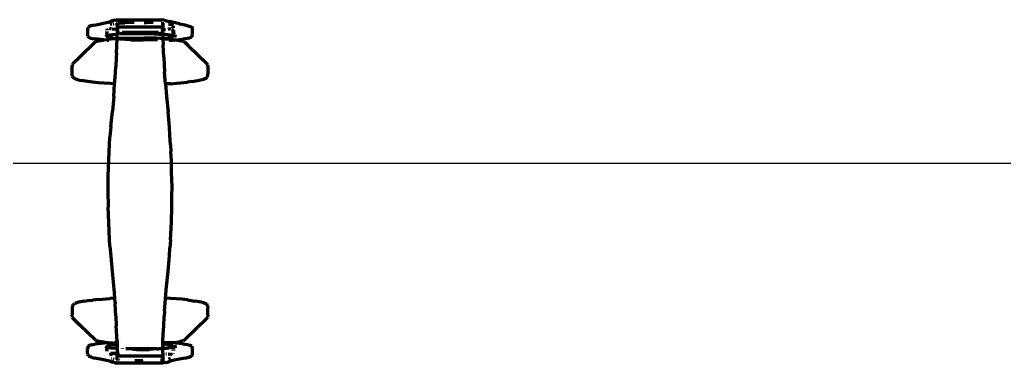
# Model space of a CAD drawing. Header units: millimetres. Extents: x 4307 to 31003, y 2809 to 20009.
# Drawn here: x 17959 to 18476, y 9055 to 9236 of the extents above; entities that cross this region are included whole.
import ezdxf

# ---------------------------------------------------------------- set-up
doc = ezdxf.new("R2010")
doc.units = ezdxf.units.MM
doc.layers.add('ProfileEdges', color=7, linetype='Continuous')

msp = doc.modelspace()

# ---------------------------------------------------------------- linework, layer by layer
msp.add_line((17159.58, 9160.31), (19682.84, 9160.31))
at = {"layer": 'ProfileEdges', "lineweight": 211}
for p, q in [((17995.95, 9232.46), (17994.73, 9231.91)), ((17998.02, 9232.89), (17995.95, 9232.46)), ((17998.02, 9232.89), (18004.19, 9234.23)), ((18004.19, 9234.23), (18006.3, 9234.8)), ((18006.18, 9233.35), (18006.01, 9233.29)), ((18006.18, 9233.35), (18007.02, 9233.49)), ((18007.29, 9235.08), (18006.3, 9234.8)), ((18008.87, 9235.5), (18007.29, 9235.08)), ((18007.8, 9233.61), (18008.32, 9233.7)), ((18008.87, 9235.5), (18009.44, 9235.61)), ((18009.44, 9235.61), (18010.46, 9235.74)), ((18009.88, 9233.86), (18009.51, 9233.83)), ((18009.88, 9233.86), (18009.87, 9230.99)), ((18009.88, 9233.86), (18009.88, 9233.94)), ((18010.02, 9233.88), (18009.88, 9233.86)), ((18010.01, 9231.14), (18009.88, 9233.86)), ((18011.29, 9233.99), (18010.41, 9233.91)), ((18010.46, 9235.74), (18033.34, 9235.74)), ((18011.29, 9233.99), (18013.84, 9234.17)), ((18018.59, 9234.33), (18013.84, 9234.17)), ((18018.81, 9234.34), (18018.59, 9234.33)), ((18024.07, 9234.34), (18025.26, 9234.32)), ((18028.42, 9234.24), (18025.26, 9234.32)), ((18028.79, 9234.22), (18028.42, 9234.24)), ((18032.98, 9233.91), (18033.5, 9233.86)), ((18034.74, 9235.55), (18033.34, 9235.74)), ((18033.77, 9233.83), (18033.93, 9233.82)), ((18033.93, 9233.82), (18033.89, 9231.42)), ((18033.93, 9233.94), (18033.93, 9233.82)), ((18033.93, 9233.82), (18034.44, 9233.77)), ((18034.74, 9235.55), (18036.52, 9235.05)), ((18036.52, 9235.05), (18037.18, 9234.87)), ((18036.86, 9233.46), (18037.75, 9233.32)), ((18039.59, 9234.23), (18037.18, 9234.87)), ((18038.61, 9233.04), (18037.99, 9233.25)), ((18039.24, 9232.6), (18038.61, 9233.04)), ((18039.24, 9232.6), (18039.36, 9231.5)), ((18042.73, 9233.54), (18039.59, 9234.23)), ((18042.73, 9233.54), (18045.51, 9233.02)), ((18045.51, 9233.02), (18048.77, 9232.05)), ((17994.44, 9230.75), (17994.31, 9230.52)), ((17994.31, 9230.52), (17994.31, 9228.04)), ((17994.4, 9227.12), (17994.31, 9228.04)), ((17994.44, 9230.75), (17994.53, 9231.11)), ((17994.53, 9231.11), (17994.62, 9231.34)), ((17994.73, 9231.91), (17994.62, 9231.34)), ((18004.28, 9227.19), (18003.74, 9226.92)), ((18004.6, 9227.23), (18004.27, 9227.11)), ((18004.27, 9227.11), (18004.28, 9227.19)), ((18004.31, 9227.2), (18004.28, 9227.19)), ((18004.34, 9227.33), (18004.31, 9227.2)), ((18004.34, 9227.78), (18004.34, 9227.33)), ((18004.37, 9230.56), (18004.35, 9230.68)), ((18004.36, 9229.59), (18004.35, 9228.22)), ((18004.37, 9230.56), (18004.37, 9230.29)), ((18004.45, 9230.7), (18004.45, 9230.27)), ((18004.45, 9229.61), (18004.45, 9228.22)), ((18004.6, 9227.23), (18004.49, 9227.78)), ((18005.25, 9227.47), (18004.6, 9227.23)), ((18004.7, 9226.71), (18004.6, 9227.23)), ((18006.87, 9227.77), (18005.25, 9227.47)), ((18006.92, 9230.85), (18005.81, 9231.07)), ((18006.87, 9227.77), (18007.63, 9227.88)), ((18009.12, 9230.62), (18007.16, 9230.82)), ((18007.63, 9227.88), (18009.87, 9228.09)), ((18009.89, 9230.55), (18009.12, 9230.62)), ((18009.55, 9231), (18009.89, 9230.77)), ((18009.89, 9230.71), (18009.55, 9231)), ((18009.84, 9225.86), (18009.9, 9228)), ((18009.89, 9230.97), (18009.87, 9230.99)), ((18009.89, 9230.55), (18009.87, 9228.09)), ((18009.87, 9228.09), (18009.9, 9228)), ((18009.87, 9228.09), (18009.9, 9228.09)), ((18009.89, 9230.94), (18009.89, 9230.97)), ((18009.94, 9230.9), (18009.89, 9230.94)), ((18009.92, 9230.83), (18009.89, 9230.77)), ((18009.89, 9230.77), (18009.89, 9230.71)), ((18009.89, 9230.77), (18009.95, 9230.73)), ((18009.89, 9230.71), (18009.89, 9230.55)), ((18009.97, 9230.69), (18009.89, 9230.71)), ((18010.04, 9230.54), (18009.89, 9230.55)), ((18009.9, 9228.09), (18010.21, 9228.12)), ((18009.9, 9228), (18010.09, 9227.9)), ((18010.1, 9227.92), (18009.9, 9228)), ((18009.9, 9228), (18010.03, 9227.79)), ((18009.94, 9230.9), (18009.92, 9230.83)), ((18009.92, 9230.83), (18009.95, 9230.73)), ((18010.01, 9231.14), (18009.94, 9230.9)), ((18010.02, 9230.78), (18009.94, 9230.9)), ((18009.95, 9230.73), (18009.97, 9230.69)), ((18010.03, 9230.68), (18009.97, 9230.69)), ((18009.97, 9230.69), (18010.03, 9230.64)), ((18010.2, 9231.82), (18010.01, 9231.14)), ((18010.02, 9230.78), (18010.01, 9231.14)), ((18010.09, 9230.68), (18010.02, 9230.78)), ((18010.03, 9230.68), (18010.02, 9230.78)), ((18010.03, 9230.68), (18010.09, 9230.64)), ((18010.03, 9230.64), (18010.03, 9230.68)), ((18010.04, 9230.54), (18010.03, 9230.64)), ((18010.04, 9230.45), (18010.04, 9230.54)), ((18010.08, 9230.54), (18010.04, 9230.54)), ((18010.09, 9230.6), (18010.09, 9230.64)), ((18011.14, 9231.96), (18010.2, 9231.82)), ((18010.27, 9229.88), (18010.27, 9228.22)), ((18012.29, 9228.25), (18010.84, 9228.16)), ((18011.14, 9231.96), (18032.67, 9231.96)), ((18012.22, 9228.01), (18012.29, 9228.25)), ((18012.29, 9228.25), (18012.55, 9229.2)), ((18013.29, 9228.32), (18012.29, 9228.25)), ((18012.55, 9229.2), (18031.54, 9229.2)), ((18013.29, 9228.32), (18018.27, 9228.44)), ((18018.27, 9228.44), (18021.79, 9228.47)), ((18021.79, 9228.47), (18026.91, 9228.42)), ((18026.91, 9228.42), (18031.81, 9228.22)), ((18031.81, 9228.22), (18031.54, 9229.2)), ((18031.81, 9228.22), (18033.05, 9228.17)), ((18031.87, 9228.01), (18031.81, 9228.22)), ((18032.67, 9231.96), (18033.67, 9231.78)), ((18033.45, 9228.99), (18033.44, 9229.45)), ((18033.74, 9228.12), (18033.58, 9228.14)), ((18033.6, 9227.43), (18033.74, 9228.12)), ((18033.69, 9230.52), (18033.61, 9230.51)), ((18033.61, 9230.37), (18033.69, 9230.52)), ((18033.79, 9230.7), (18033.62, 9230.66)), ((18033.74, 9230.61), (18033.62, 9230.6)), ((18033.89, 9231.42), (18033.66, 9231.52)), ((18033.66, 9231.47), (18033.89, 9231.42)), ((18033.89, 9231.42), (18033.67, 9231.78)), ((18033.69, 9230.52), (18033.74, 9230.61)), ((18033.9, 9230.53), (18033.69, 9230.52)), ((18033.8, 9230.62), (18033.74, 9230.61)), ((18033.74, 9228.12), (18033.91, 9228.77)), ((18033.92, 9228.1), (18033.74, 9228.12)), ((18033.83, 9230.72), (18033.79, 9230.7)), ((18033.8, 9230.62), (18033.79, 9230.7)), ((18033.9, 9230.92), (18033.83, 9230.72)), ((18033.89, 9231.42), (18033.94, 9230.99)), ((18033.93, 9230.96), (18033.9, 9230.92)), ((18033.9, 9230.92), (18033.9, 9230.75)), ((18033.9, 9230.53), (18033.9, 9230.75)), ((18034.59, 9230.58), (18033.9, 9230.53)), ((18033.93, 9229.1), (18033.9, 9230.53)), ((18033.91, 9228.99), (18033.93, 9229.1)), ((18033.91, 9228.77), (18033.91, 9228.99)), ((18033.91, 9228.77), (18033.92, 9228.1)), ((18033.92, 9228.1), (18033.92, 9227.95)), ((18037.72, 9227.62), (18033.92, 9228.1)), ((18033.92, 9227.95), (18033.96, 9225.98)), ((18033.94, 9230.99), (18033.93, 9230.96)), ((18034.59, 9230.58), (18035.28, 9230.66)), ((18036.78, 9230.84), (18037.23, 9230.89)), ((18037.23, 9230.89), (18038.03, 9231.05)), ((18037.72, 9227.62), (18039.14, 9227.32)), ((18038.82, 9231.2), (18038.95, 9231.22)), ((18039.19, 9227.36), (18038.88, 9227.43)), ((18039.14, 9227.32), (18038.88, 9227.43)), ((18039.36, 9231.41), (18038.95, 9231.22)), ((18039.1, 9226.81), (18039.18, 9227.31)), ((18039.11, 9230.23), (18039.21, 9230.51)), ((18039.23, 9230.48), (18039.11, 9230.23)), ((18039.14, 9227.32), (18039.18, 9227.31)), ((18039.18, 9227.31), (18039.19, 9227.36)), ((18039.45, 9227.18), (18039.18, 9227.31)), ((18039.18, 9227.31), (18039.68, 9227.2)), ((18039.19, 9227.36), (18039.24, 9227.64)), ((18039.68, 9227.2), (18039.19, 9227.36)), ((18039.28, 9228.06), (18039.31, 9229.46)), ((18039.32, 9229.65), (18039.34, 9230.35)), ((18039.38, 9231.44), (18039.36, 9231.5)), ((18039.36, 9231.41), (18039.38, 9231.44)), ((18039.45, 9227.18), (18039.7, 9226.92)), ((18039.47, 9230.17), (18039.51, 9229.59)), ((18039.52, 9229.45), (18039.62, 9228.07)), ((18039.65, 9227.61), (18039.68, 9227.2)), ((18039.68, 9227.2), (18039.7, 9226.92)), ((18041.15, 9226.89), (18039.68, 9227.2)), ((18048.77, 9232.05), (18049.28, 9231.67)), ((18049.21, 9226.88), (18049.51, 9228.04)), ((18049.28, 9231.67), (18049.41, 9231.44)), ((18049.51, 9230.52), (18049.41, 9231.44)), ((18049.51, 9228.04), (18049.51, 9230.52)), ((17998.33, 9223.91), (17990.29, 9216.11)), ((17994.4, 9227.12), (17994.87, 9226.57)), ((17995.91, 9226.12), (17994.87, 9226.57)), ((17995.91, 9226.12), (17997.95, 9225.7)), ((17999.88, 9225.44), (17997.95, 9225.7)), ((17998.33, 9223.91), (17998.7, 9224.13)), ((17999.26, 9224.34), (17998.7, 9224.13)), ((18000.37, 9224.68), (17999.26, 9224.34)), ((18002.7, 9225.15), (17999.88, 9225.44)), ((18000.37, 9224.68), (18002.33, 9225.07)), ((18002.33, 9225.07), (18002.7, 9225.15)), ((18002.7, 9225.15), (18002.86, 9225.14)), ((18002.86, 9225.14), (18005.02, 9225.42)), ((18002.86, 9225.14), (18003.1, 9225.12)), ((18004.27, 9227.11), (18003.74, 9226.92)), ((18004.07, 9226.66), (18004.27, 9227.11)), ((18004.6, 9225.01), (18005.46, 9224.95)), ((18006.18, 9226.15), (18004.7, 9226.71)), ((18008.64, 9225.7), (18005.02, 9225.42)), ((18008.97, 9225.74), (18006.18, 9226.15)), ((18008.97, 9225.74), (18008.64, 9225.7)), ((18009.44, 9225.71), (18008.97, 9225.74)), ((18009.83, 9225.76), (18009.44, 9225.71)), ((18009.5, 9218.21), (18009.83, 9225.76)), ((18009.83, 9225.76), (18009.84, 9225.86)), ((18009.95, 9225.77), (18009.83, 9225.76)), ((18011.82, 9225.52), (18010.4, 9225.63)), ((18011.86, 9225.87), (18010.48, 9225.79)), ((18011.82, 9225.52), (18011.77, 9224.85)), ((18011.77, 9224.8), (18011.77, 9224.85)), ((18011.86, 9225.87), (18011.82, 9225.52)), ((18014.02, 9225.35), (18011.82, 9225.52)), ((18011.91, 9226.5), (18011.86, 9225.87)), ((18014.74, 9226.02), (18011.86, 9225.87)), ((18016.96, 9225.21), (18014.02, 9225.35)), ((18014.74, 9226.02), (18024.06, 9226.12)), ((18016.96, 9225.21), (18023.55, 9225.16)), ((18023.55, 9225.16), (18031, 9225.42)), ((18030.62, 9225.96), (18024.06, 9226.12)), ((18032.23, 9225.85), (18030.62, 9225.96)), ((18032.23, 9225.85), (18032.17, 9226.5)), ((18033.97, 9225.79), (18032.23, 9225.85)), ((18033.97, 9225.69), (18033.6, 9225.65)), ((18033.96, 9225.98), (18033.94, 9225.85)), ((18033.94, 9225.85), (18033.97, 9225.79)), ((18034.54, 9225.76), (18033.97, 9225.79)), ((18033.97, 9225.79), (18033.97, 9225.69)), ((18034.54, 9225.76), (18033.97, 9225.69)), ((18033.97, 9225.69), (18034.1, 9222.46)), ((18034.39, 9216.03), (18034.1, 9222.46)), ((18034.54, 9225.76), (18034.66, 9225.75)), ((18035.27, 9225.81), (18034.66, 9225.75)), ((18034.66, 9225.75), (18039.34, 9225.29)), ((18035.82, 9225.87), (18035.27, 9225.81)), ((18037.84, 9226.2), (18035.82, 9225.87)), ((18037.15, 9224.87), (18039.16, 9225)), ((18038.77, 9226.49), (18037.84, 9226.2)), ((18038.77, 9226.49), (18039.1, 9226.81)), ((18039.34, 9225.29), (18040.71, 9225.09)), ((18039.76, 9225.03), (18040.13, 9225.06)), ((18040.71, 9225.09), (18041, 9225.11)), ((18040.71, 9225.09), (18043.32, 9224.7)), ((18041, 9225.11), (18044.49, 9225.5)), ((18044.74, 9224.28), (18043.32, 9224.7)), ((18046.85, 9225.86), (18044.49, 9225.5)), ((18044.74, 9224.28), (18045.65, 9223.7)), ((18047.43, 9222.07), (18045.65, 9223.7)), ((18047.74, 9226.07), (18046.85, 9225.86)), ((18047.43, 9222.07), (18057.21, 9212.47)), ((18048.69, 9226.42), (18047.74, 9226.07)), ((18048.94, 9226.57), (18048.69, 9226.42)), ((18048.94, 9226.57), (18049.21, 9226.88)), ((18009.5, 9218.21), (18009.42, 9216.03)), ((17986.25, 9210.7), (17986.45, 9212.14)), ((17986.6, 9212.47), (17986.45, 9212.14)), ((17990.29, 9216.11), (17986.6, 9212.47)), ((18009.42, 9216.03), (18009.16, 9210.91)), ((18034.39, 9216.03), (18034.82, 9208.15)), ((18057.36, 9212.14), (18057.21, 9212.47)), ((18057.36, 9212.14), (18057.56, 9210.7)), ((17986.25, 9207.03), (17986.25, 9210.7)), ((17986.34, 9205.93), (17986.25, 9207.03)), ((18008.85, 9205.38), (18009.16, 9210.91)), ((18035.28, 9202.05), (18034.82, 9208.15)), ((18057.34, 9205.6), (18057.56, 9207.03)), ((18057.56, 9210.7), (18057.56, 9207.03)), ((17986.34, 9205.93), (17986.64, 9205.45)), ((17986.64, 9205.45), (17986.83, 9205.26)), ((17986.83, 9205.26), (17987.63, 9204.79)), ((17987.63, 9204.79), (17988.39, 9204.52)), ((17988.39, 9204.52), (17990.82, 9203.87)), ((17994.49, 9203.25), (17990.82, 9203.87)), ((17996.9, 9202.95), (17994.49, 9203.25)), ((18000.01, 9202.63), (17996.9, 9202.95)), ((18002.79, 9202.4), (18000.01, 9202.63)), ((18006.24, 9202.13), (18002.79, 9202.4)), ((18008.55, 9202.04), (18006.24, 9202.13)), ((18008.26, 9198.78), (18008.55, 9202.04)), ((18008.55, 9202.04), (18008.85, 9205.38)), ((18037.9, 9202.11), (18035.28, 9202.01)), ((18035.28, 9202.05), (18035.28, 9202.01)), ((18035.28, 9202.01), (18035.84, 9195.32)), ((18037.9, 9202.11), (18041.19, 9202.33)), ((18041.19, 9202.33), (18046.79, 9202.91)), ((18049.07, 9203.21), (18046.79, 9202.91)), ((18049.07, 9203.21), (18052.27, 9203.79)), ((18052.27, 9203.79), (18055.32, 9204.51)), ((18055.32, 9204.51), (18056.88, 9205.17)), ((18056.88, 9205.17), (18057.34, 9205.6)), ((18008.05, 9195.39), (18008.26, 9198.78)), ((18008.05, 9195.39), (18007.39, 9187.73)), ((18035.84, 9195.32), (18036.67, 9187.38)), ((18006.48, 9179.38), (18007.39, 9187.73)), ((18037.39, 9179.31), (18036.67, 9187.38)), ((18006.48, 9179.38), (18006.08, 9174.12)), ((18037.65, 9175.12), (18037.39, 9179.31)), ((18005.59, 9166.27), (18006.08, 9174.12)), ((18038, 9169.93), (18037.65, 9175.12)), ((18005.31, 9157.96), (18005.59, 9166.27)), ((18038, 9169.93), (18038.18, 9166.48)), ((18038.4, 9161.59), (18038.18, 9166.48)), ((18038.5, 9157.96), (18038.4, 9161.59)), ((18005.18, 9153.45), (18005.31, 9157.96)), ((18038.65, 9149.6), (18038.5, 9157.96)), ((18005.13, 9141.34), (18005.18, 9153.45)), ((18038.65, 9149.6), (18038.67, 9145.45)), ((18038.65, 9141.3), (18038.67, 9145.45)), ((18005.13, 9141.34), (18005.18, 9137.22)), ((18038.63, 9137.22), (18038.65, 9141.2)), ((18038.65, 9141.2), (18038.65, 9141.3)), ((18005.27, 9133.41), (18005.18, 9137.22)), ((18038.4, 9129.32), (18038.63, 9137.22)), ((18005.59, 9124.64), (18005.27, 9133.41)), ((18037.96, 9120.13), (18038.4, 9129.32)), ((18005.82, 9120.37), (18005.59, 9124.64)), ((18006.08, 9116.79), (18005.82, 9120.37)), ((18037.96, 9120.13), (18037.65, 9115.78)), ((18006.08, 9116.79), (18006.48, 9111.53)), ((18037.39, 9111.59), (18037.65, 9115.78)), ((18006.48, 9111.53), (18007.17, 9103.35)), ((18036.67, 9103.53), (18037.39, 9111.59)), ((18007.17, 9103.35), (18008.26, 9092.12)), ((18035.84, 9095.59), (18036.67, 9103.53)), ((18035.32, 9089.36), (18035.84, 9095.59)), ((17990.82, 9087.5), (17989.56, 9087.23)), ((17992.56, 9087.86), (17990.82, 9087.5)), ((17992.56, 9087.86), (17994.49, 9088.12)), ((17994.49, 9088.12), (17996.9, 9088.42)), ((18000.01, 9088.73), (17996.9, 9088.42)), ((18000.01, 9088.73), (18006.24, 9089.24)), ((18008.5, 9089.32), (18006.24, 9089.24)), ((18008.26, 9092.12), (18008.5, 9089.32)), ((18008.5, 9089.32), (18008.55, 9088.77)), ((18008.55, 9088.77), (18008.76, 9086.47)), ((18008.93, 9089.34), (18008.56, 9089.32)), ((18034.82, 9082.76), (18035.28, 9088.86)), ((18035.29, 9089.36), (18035.12, 9089.36)), ((18035.28, 9088.86), (18035.32, 9089.36)), ((18037.9, 9089.25), (18035.32, 9089.36)), ((18044.12, 9088.79), (18037.9, 9089.25)), ((18046.79, 9088.46), (18044.12, 9088.79)), ((18046.79, 9088.46), (18050.97, 9087.9)), ((18054.07, 9087.25), (18050.97, 9087.9)), ((17986.34, 9085.43), (17986.25, 9084.34)), ((17986.25, 9084.34), (17986.25, 9080.66)), ((17986.64, 9085.91), (17986.34, 9085.43)), ((17986.83, 9086.1), (17986.64, 9085.91)), ((17986.83, 9086.1), (17987.63, 9086.58)), ((17989.56, 9087.23), (17987.63, 9086.58)), ((18009.16, 9079.99), (18008.76, 9086.47)), ((18034.82, 9082.76), (18034.59, 9079.78)), ((18055.32, 9086.86), (18054.07, 9087.25)), ((18056.88, 9086.19), (18055.32, 9086.86)), ((18056.88, 9086.19), (18057.34, 9085.77)), ((18057.34, 9085.77), (18057.56, 9084.33)), ((18057.56, 9080.66), (18057.56, 9084.33)), ((17986.45, 9079.23), (17986.25, 9080.66)), ((17986.45, 9079.23), (17986.6, 9078.9)), ((17990.29, 9075.25), (17986.6, 9078.9)), ((18009.16, 9079.99), (18009.42, 9074.91)), ((18034.39, 9074.87), (18034.59, 9079.78)), ((18057.21, 9078.89), (18045.51, 9067.45)), ((18057.36, 9079.22), (18057.21, 9078.89)), ((18057.56, 9080.66), (18057.36, 9079.22)), ((17998.33, 9067.46), (17990.29, 9075.25)), ((18009.42, 9074.87), (18009.42, 9074.91)), ((18009.79, 9066.6), (18009.42, 9074.87)), ((18034.15, 9070.31), (18034.39, 9074.87)), ((17998.33, 9067.46), (17998.7, 9067.24)), ((17998.7, 9067.24), (17999.26, 9067.03)), ((17999.26, 9067.03), (17999.64, 9066.89)), ((17999.64, 9066.89), (18002.01, 9066.41)), ((18011.85, 9067.96), (18011.86, 9068.1)), ((18033.95, 9066.22), (18034.15, 9070.31)), ((18033.95, 9066.22), (18033.96, 9068.39)), ((18044.53, 9067.02), (18042.51, 9066.52)), ((18044.74, 9067.08), (18044.53, 9067.02)), ((18044.74, 9067.08), (18045.51, 9067.45)), ((17994.6, 9064.03), (17994.31, 9062.86)), ((17994.31, 9060.39), (17994.31, 9062.86)), ((17995.13, 9064.48), (17994.6, 9064.03)), ((17996.33, 9064.86), (17995.13, 9064.48)), ((17996.33, 9064.86), (17998.1, 9065.25)), ((18001.43, 9065.64), (17998.1, 9065.25)), ((18004.78, 9065.95), (18001.43, 9065.64)), ((18003.58, 9066.11), (18002.01, 9066.41)), ((18005.23, 9065.97), (18003.58, 9066.11)), ((18004.32, 9063.61), (18003.74, 9063.99)), ((18003.74, 9063.99), (18004.26, 9063.76)), ((18004.26, 9063.76), (18004.07, 9064.24)), ((18004.31, 9063.7), (18004.26, 9063.76)), ((18004.31, 9063.7), (18004.5, 9063.53)), ((18004.31, 9063.7), (18004.59, 9063.62)), ((18004.32, 9063.61), (18004.31, 9063.7)), ((18004.34, 9063.57), (18004.32, 9063.61)), ((18004.42, 9063.54), (18004.34, 9063.57)), ((18004.34, 9063.43), (18004.36, 9061.6)), ((18004.55, 9063.44), (18004.45, 9062.88)), ((18004.45, 9061.56), (18004.45, 9062.88)), ((18004.59, 9063.62), (18004.57, 9063.52)), ((18004.66, 9064.04), (18004.59, 9063.62)), ((18004.59, 9063.62), (18004.92, 9063.47)), ((18004.59, 9063.45), (18004.65, 9063.39)), ((18004.87, 9064.25), (18004.66, 9064.04)), ((18005.23, 9065.97), (18004.78, 9065.95)), ((18005.41, 9064.53), (18004.87, 9064.25)), ((18006.58, 9063.16), (18004.92, 9063.47)), ((18005.26, 9065.97), (18005.23, 9065.97)), ((18009.81, 9065.58), (18005.26, 9065.97)), ((18007.53, 9064.94), (18005.41, 9064.53)), ((18009.89, 9062.88), (18006.58, 9063.16)), ((18007.53, 9064.94), (18009.82, 9065.18)), ((18009.8, 9066.19), (18008.5, 9066.14)), ((18009.79, 9066.6), (18009.8, 9066.19)), ((18010.5, 9066.22), (18009.8, 9066.19)), ((18009.8, 9066.19), (18009.81, 9065.58)), ((18009.81, 9065.58), (18009.82, 9065.18)), ((18009.95, 9065.57), (18009.81, 9065.58)), ((18009.82, 9065.18), (18009.94, 9065.2)), ((18009.82, 9065.18), (18009.89, 9062.88)), ((18009.89, 9062.88), (18009.94, 9065.2)), ((18009.95, 9062.84), (18009.89, 9062.88)), ((18009.89, 9062.88), (18009.9, 9062.48)), ((18009.89, 9062.34), (18009.9, 9062.43)), ((18009.89, 9062.26), (18009.89, 9062.34)), ((18009.89, 9062.26), (18009.89, 9060.4)), ((18009.9, 9062.48), (18009.95, 9062.84)), ((18009.9, 9062.43), (18009.9, 9062.48)), ((18009.94, 9065.2), (18009.95, 9065.57)), ((18009.94, 9065.2), (18010.45, 9065.25)), ((18009.95, 9065.57), (18009.96, 9065.9)), ((18010.41, 9065.53), (18009.95, 9065.57)), ((18009.95, 9062.84), (18010.01, 9063.28)), ((18010.22, 9062.81), (18009.95, 9062.84)), ((18010.01, 9063.28), (18010.22, 9063.34)), ((18010.55, 9065.52), (18010.41, 9065.53)), ((18010.61, 9063.45), (18010.82, 9063.51)), ((18010.67, 9063.31), (18010.83, 9063.31)), ((18012.49, 9062.9), (18012.52, 9062.8)), ((18030.82, 9062.69), (18014.35, 9062.69)), ((18020.07, 9062.43), (18018.06, 9062.47)), ((18020.07, 9062.43), (18021.79, 9062.43)), ((18021.79, 9062.43), (18026.91, 9062.49)), ((18030.82, 9062.69), (18026.91, 9062.49)), ((18030.82, 9062.69), (18031.54, 9062.69)), ((18031.57, 9062.81), (18031.54, 9062.69)), ((18031.63, 9062.69), (18031.54, 9062.69)), ((18033.52, 9062.83), (18031.63, 9062.69)), ((18032.99, 9063.58), (18033.25, 9063.58)), ((18032.99, 9063.27), (18033.13, 9063.27)), ((18033.52, 9062.83), (18033.49, 9063.01)), ((18033.59, 9062.84), (18033.52, 9062.83)), ((18033.54, 9062.74), (18033.52, 9062.83)), ((18033.95, 9065.19), (18033.67, 9065.22)), ((18033.68, 9063.41), (18033.71, 9063.39)), ((18033.7, 9065.6), (18033.95, 9065.61)), ((18033.79, 9062.86), (18033.71, 9063.39)), ((18033.79, 9062.86), (18033.71, 9062.85)), ((18033.74, 9066.23), (18033.95, 9066.22)), ((18033.91, 9062.87), (18033.79, 9062.86)), ((18033.91, 9062.13), (18033.79, 9062.86)), ((18033.95, 9064.15), (18033.91, 9062.87)), ((18035.92, 9063.02), (18033.91, 9062.87)), ((18033.91, 9062.13), (18033.91, 9062.87)), ((18033.93, 9061.81), (18033.91, 9062.13)), ((18033.93, 9060.83), (18033.93, 9061.81)), ((18033.95, 9065.61), (18033.95, 9066.22)), ((18033.95, 9066.22), (18036.91, 9066.08)), ((18033.95, 9065.61), (18036.34, 9065.73)), ((18033.95, 9065.19), (18033.95, 9065.61)), ((18033.96, 9064.92), (18033.95, 9065.19)), ((18036.06, 9065.01), (18033.95, 9065.19)), ((18033.96, 9064.92), (18033.95, 9064.15)), ((18037.72, 9063.28), (18035.92, 9063.02)), ((18036.06, 9065.01), (18037.79, 9064.7)), ((18038.38, 9065.96), (18036.34, 9065.73)), ((18038.38, 9065.96), (18036.91, 9066.08)), ((18039.22, 9063.6), (18037.72, 9063.28)), ((18037.79, 9064.7), (18038.86, 9064.34)), ((18039.8, 9066.11), (18038.38, 9065.96)), ((18044.36, 9065.45), (18038.38, 9065.96)), ((18039.19, 9063.76), (18038.86, 9064.34)), ((18039.19, 9063.76), (18039.22, 9063.6)), ((18039.45, 9063.72), (18039.22, 9063.6)), ((18039.27, 9063.34), (18039.36, 9062.88)), ((18039.36, 9062.44), (18039.36, 9062.88)), ((18039.36, 9061.71), (18039.36, 9061.94)), ((18039.45, 9063.72), (18039.7, 9063.99)), ((18039.5, 9063.7), (18039.45, 9063.72)), ((18039.48, 9061.97), (18039.48, 9061.73)), ((18039.5, 9063.7), (18039.53, 9063.74)), ((18039.52, 9063.35), (18039.5, 9062.44)), ((18041.15, 9064.01), (18039.53, 9063.74)), ((18039.53, 9063.74), (18039.7, 9063.99)), ((18039.53, 9063.74), (18039.53, 9063.67)), ((18039.8, 9066.11), (18042.51, 9066.52)), ((18044.36, 9065.45), (18046.85, 9065.05)), ((18046.85, 9065.05), (18048.04, 9064.7)), ((18048.04, 9064.7), (18048.27, 9064.63)), ((18049.19, 9064.15), (18048.27, 9064.63)), ((18049.51, 9062.86), (18049.19, 9064.15)), ((18049.51, 9060.39), (18049.51, 9062.86)), ((17994.44, 9060.16), (17994.31, 9060.39)), ((17994.44, 9060.16), (17994.53, 9059.79)), ((17994.53, 9059.79), (17994.62, 9059.56)), ((17994.73, 9058.99), (17994.62, 9059.56)), ((17994.73, 9058.99), (17995.03, 9058.87)), ((17996.39, 9058.36), (17995.03, 9058.87)), ((17996.39, 9058.36), (17998.15, 9057.93)), ((18002.72, 9057.01), (17998.15, 9057.93)), ((18006.06, 9056.29), (18002.72, 9057.01)), ((18005.9, 9059.83), (18006.88, 9060.02)), ((18006.42, 9060.23), (18007.03, 9060.29)), ((18007.03, 9060.26), (18006.42, 9060.23)), ((18006.88, 9057.45), (18006.73, 9057.48)), ((18006.88, 9060.02), (18006.98, 9060.04)), ((18007.27, 9060.31), (18008.1, 9060.38)), ((18008.15, 9060.32), (18007.28, 9060.27)), ((18007.36, 9060.11), (18008.19, 9060.27)), ((18008.31, 9057.22), (18007.8, 9057.31)), ((18008.34, 9060.41), (18009.39, 9060.5)), ((18008.59, 9060.35), (18008.63, 9060.34)), ((18008.63, 9060.34), (18009.39, 9060.5)), ((18009.89, 9060.4), (18008.63, 9060.34)), ((18009.88, 9057.02), (18009.51, 9057.06)), ((18009.87, 9060.08), (18009.89, 9060.11)), ((18009.87, 9060.08), (18009.89, 9059.78)), ((18009.88, 9057.02), (18009.89, 9059.64)), ((18009.88, 9056.96), (18009.88, 9057.02)), ((18009.97, 9057.01), (18009.88, 9057.02)), ((18009.93, 9060.41), (18009.89, 9060.4)), ((18009.89, 9060.4), (18009.89, 9060.11)), ((18009.89, 9060.11), (18009.93, 9060.13)), ((18009.93, 9060.1), (18009.89, 9059.78)), ((18009.89, 9059.78), (18009.89, 9059.64)), ((18009.89, 9059.64), (18009.95, 9059.41)), ((18010.22, 9060.4), (18009.93, 9060.41)), ((18009.96, 9060.31), (18009.93, 9060.23)), ((18010.11, 9060.3), (18009.93, 9060.13)), ((18009.93, 9060.23), (18009.93, 9060.13)), ((18009.93, 9060.13), (18009.93, 9060.1)), ((18010.2, 9059.08), (18009.95, 9059.41)), ((18010.11, 9060.3), (18010.22, 9060.4)), ((18010.11, 9060.3), (18010.25, 9060.31)), ((18011.14, 9058.95), (18010.2, 9059.08)), ((18010.26, 9060.42), (18010.22, 9060.4)), ((18010.33, 9059.36), (18010.43, 9059.29)), ((18011.08, 9059.29), (18010.43, 9059.29)), ((18010.77, 9060.33), (18010.9, 9060.33)), ((18011.1, 9056.89), (18010.77, 9056.92)), ((18010.88, 9060.45), (18010.82, 9060.45)), ((18011.1, 9056.89), (18011.14, 9056.89)), ((18032.67, 9058.95), (18011.14, 9058.95)), ((18021.91, 9056.52), (18019.2, 9056.55)), ((18023.4, 9056.55), (18021.91, 9056.52)), ((18032.67, 9058.95), (18033.78, 9059.26)), ((18032.67, 9056.89), (18032.77, 9056.89)), ((18032.77, 9056.89), (18033.15, 9056.94)), ((18033.58, 9056.98), (18033.9, 9057.02)), ((18033.9, 9060.35), (18033.77, 9060.36)), ((18033.78, 9059.26), (18033.8, 9059.27)), ((18033.78, 9059.26), (18033.79, 9059.05)), ((18033.9, 9060.15), (18033.8, 9059.27)), ((18033.8, 9058.91), (18033.9, 9057.02)), ((18033.93, 9060.73), (18033.9, 9060.35)), ((18033.9, 9060.35), (18033.9, 9060.15)), ((18034.53, 9060.3), (18033.9, 9060.35)), ((18033.9, 9060.15), (18033.93, 9057.59)), ((18033.93, 9057.59), (18033.9, 9057.02)), ((18033.9, 9057.02), (18034.56, 9057.09)), ((18033.93, 9056.96), (18033.9, 9057.02)), ((18033.93, 9060.73), (18033.93, 9060.83)), ((18033.93, 9056.96), (18033.96, 9056.09)), ((18035.5, 9060.19), (18035.8, 9060.16)), ((18036.78, 9060.04), (18036.94, 9060.02)), ((18037.16, 9057.46), (18036.86, 9057.4)), ((18037.77, 9059.87), (18036.94, 9060.02)), ((18037.88, 9057.61), (18037.16, 9057.46)), ((18039.85, 9056.74), (18037.69, 9056.29)), ((18037.88, 9057.61), (18037.98, 9057.64)), ((18038.61, 9059.72), (18037.89, 9059.85)), ((18038.61, 9059.72), (18038.8, 9059.66)), ((18039.36, 9060.21), (18039.36, 9060.35)), ((18039.44, 9060.4), (18039.44, 9060.34)), ((18039.47, 9060.24), (18039.44, 9060.34)), ((18045.51, 9057.88), (18039.85, 9056.74)), ((18045.51, 9057.88), (18047.58, 9058.37)), ((18047.58, 9058.37), (18048.79, 9058.87)), ((18049.41, 9059.47), (18048.79, 9058.87)), ((18049.41, 9059.47), (18049.51, 9060.39)), ((18006.06, 9056.29), (18007.56, 9055.75)), ((18008.87, 9055.41), (18007.56, 9055.75)), ((18008.87, 9055.41), (18009.44, 9055.3)), ((18010.06, 9055.2), (18009.44, 9055.3)), ((18010.46, 9055.17), (18010.06, 9055.2)), ((18033.72, 9055.2), (18010.46, 9055.17)), ((18035.18, 9055.51), (18033.72, 9055.2)), ((18035.18, 9055.51), (18036.37, 9055.79)), ((18036.37, 9055.79), (18037.69, 9056.29))]:
    msp.add_line(p, q, dxfattribs=at)

doc.saveas('drawing.dxf')
